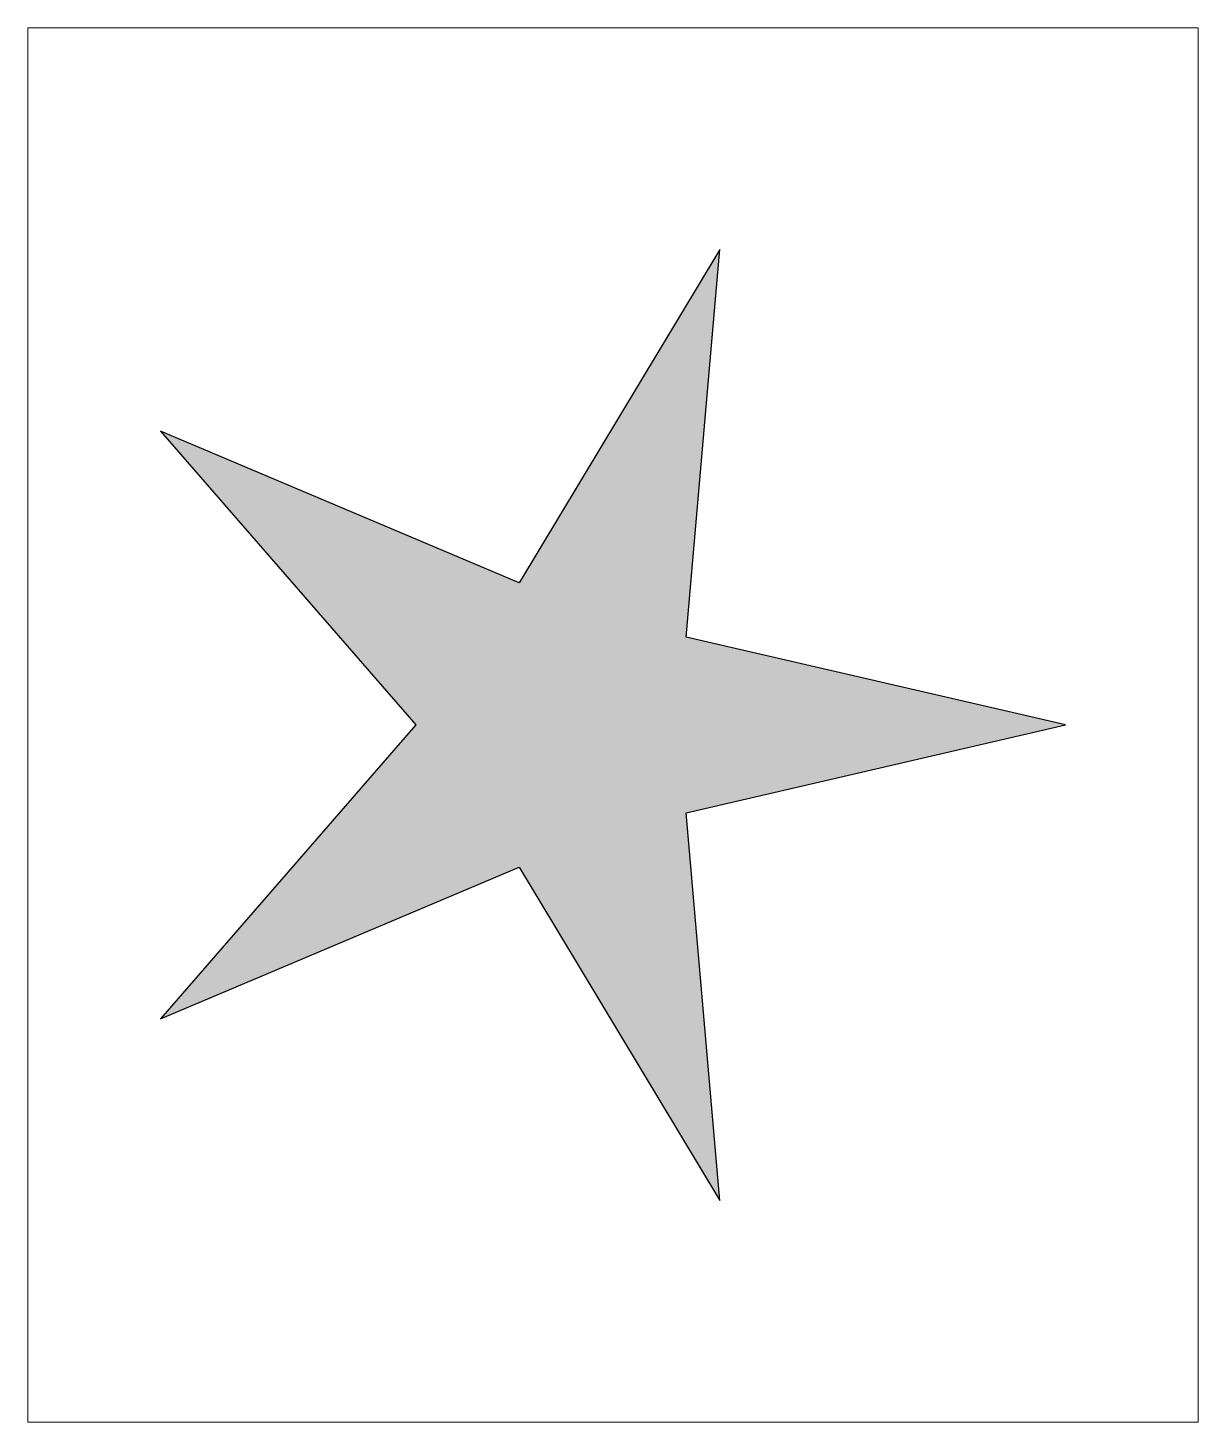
# Paper-space layout 'CartaVertical_pdf' of a CAD drawing. Header units: metres. Extents: x 0 to 206, y 0 to 245.
# The model-space entities are those that its viewports show. They can reach past a viewport. Long polylines and large blocks are cut down to what shows.
import ezdxf

# ---------------------------------------------------------------- set-up
doc = ezdxf.new("R2010")
doc.units = ezdxf.units.M

msp = doc.modelspace()

# ---------------------------------------------------------------- hatches: boundary and pattern name
at = {"true_color": 0xf26722}
h = msp.add_hatch(color=30, dxfattribs=at)
h.dxf.hatch_style = 1
h.paths.add_polyline_path([(1023.56052, 1019.10755), (1023.53779, 1019.36919), (1023.79365, 1019.42843), (1023.53779, 1019.48767), (1023.56052, 1019.74931), (1023.42512, 1019.52428), (1023.18331, 1019.62674), (1023.35548, 1019.42843), (1023.18331, 1019.23012), (1023.42512, 1019.33258)])

# ---------------------------------------------------------------- linework, layer by layer
msp.add_lwpolyline([(1023.56052, 1019.10755), (1023.53779, 1019.36919), (1023.79365, 1019.42843), (1023.53779, 1019.48767), (1023.56052, 1019.74931), (1023.42512, 1019.52428), (1023.18331, 1019.62674), (1023.35548, 1019.42843), (1023.18331, 1019.23012), (1023.42512, 1019.33258)], close=True)

psp = doc.layouts.new('CartaVertical_pdf')

# ---------------------------------------------------------------- viewports
at = {"layer": '0'}
psp.add_viewport(center=(102.95, 122.7), size=(205.9, 245.398), view_center_point=(1023.48848, 1019.42843), view_height=0.940949, dxfattribs=at)

doc.saveas('drawing.dxf')
